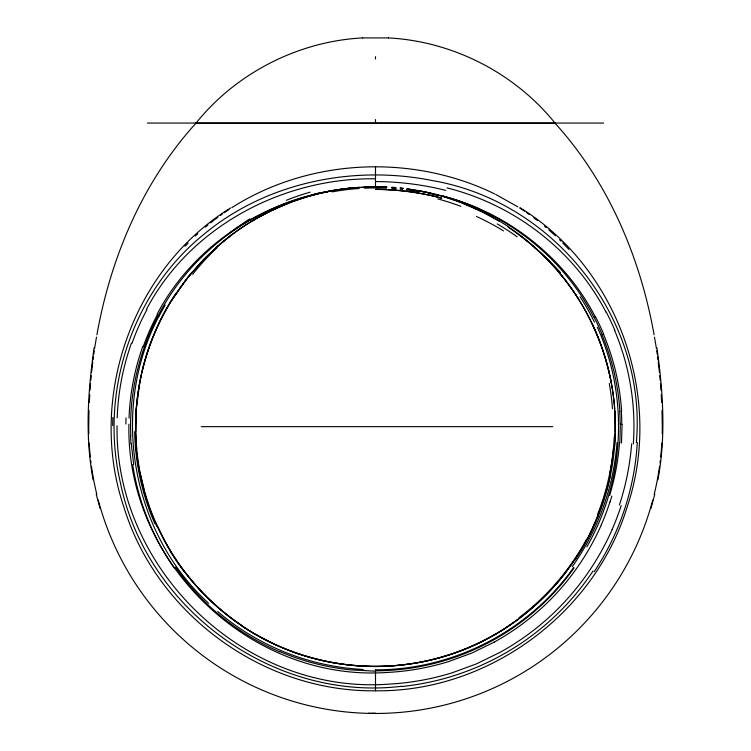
<?xml version="1.0" encoding="UTF-8"?>
<svg xmlns="http://www.w3.org/2000/svg" width="751" height="751" viewBox="0 0 751 751"><rect width="100%" height="100%" fill="white"/><g stroke="black" fill="none" stroke-linecap="round" stroke-linejoin="round"><path stroke-width="1.13" d="M520.077 207.764C618.336 267.976 663.959 397.805 627.254 506.662C594.689 614.018 487.681 692.291 375.5 690.789L375.5 670.136M375.5 166.797L375.5 187.112C286.938 186.07 198.771 235.138 157.175 314.068M375.5 167.445L375.5 166.806C416.598 166.853 457.791 175.865 494.759 193.946M128.919 424.212C125.755 561.541 249.557 682.481 387.854 672.408A248.497 248.497 -0.8 0 0 448.582 661.584L471.797 653.079L494.186 642.171M89.003 410.45L88.702 426.652A286.798 286.798 0 0 0 88.787 433.684M615.304 432.088L615.229 418.626M615.257 433.768L614.318 448.891M615.144 436.819L615.2 417.781M135.837 416.852L135.696 432.003L136.682 448.816M117.194 417.885C118.067 392.435 122.911 367.145 131.444 343.151M135.875 416.007L135.969 414.12M129.05 418.176C129.904 393.806 134.56 369.595 142.718 346.624M136.053 412.581L135.687 431.628M89.313 402.536L89.754 394.754M90.007 390.313L90.514 383.601M135.987 413.801L136.044 412.862M636.36 442.405C647.193 318.931 554.304 201.634 433.017 180.7C353.965 164.638 266.633 182.099 204 234.228C131.96 292.233 99.451 392.322 120.226 481.954C145.638 608.319 273.12 701.997 401.719 686.264M136.1 411.83L136.138 411.323M619.81 442.733L620.373 424.137M621.481 443.043L622.081 424.362M633.3 443.963C636.135 405.371 629.62 366.169 614.647 330.496M136.147 411.069L136.184 410.553M136.166 410.816C138.747 372.731 150.472 335.275 170.242 302.615M136.213 410.14L136.278 409.304M136.306 408.882L139.855 382.071M90.833 380.222L91.265 375.716M91.584 372.336L92.739 362.17M93.04 359.889L93.499 356.481M93.809 354.209L94.269 350.801M94.579 348.53L96.494 337.124M94.072 347.863C87.942 391.459 84.938 436.218 93.086 479.767M657.914 479.767C666.062 436.218 663.058 391.459 656.928 347.863M96.898 334.843C110.697 257.34 142.765 181.704 196.095 123.051M610.281 475.505L606.724 490.225M140.493 378.851L141.169 375.641M141.892 372.44C147.309 349.253 156.105 326.845 168.074 306.258M650.967 508.371L654.806 494.158M610.037 501.893L611.83 496.082M598.481 514.914L587.141 539.471M593.534 526.526L589.338 535.238M601.335 524.855C587.967 555.205 568.479 582.804 544.372 605.588M612.131 529.633C598.106 561.41 577.697 590.314 552.445 614.168A260.297 260.184 -23.3 0 1 499.837 652.459L476.397 663.912L452.083 672.821A260.109 260.099 0 0 1 388.445 684.152C244.188 694.637 114.762 569.089 117.053 425.789M159.419 315.289C109.533 408.347 130.73 532.074 208.6 603.325M589.15 535.613L580.974 550.323M586.831 546.831C624.907 480.753 629.019 396.697 597.364 327.276M146.492 309.318C189.984 226.595 283.23 177.433 375.5 178.813M158.921 316.293L165.173 305.028M168.646 305.281L169.219 304.315M169.801 303.348L181.611 285.558M170.975 301.414L188.041 277.147M182.268 284.648L183.61 282.855M573.633 567.493C529.08 630.859 452.975 670.211 375.5 669.798M184.286 281.954L185.995 279.738M565.794 572.544L557.111 583.189M186.164 279.513L203.427 259.686L218.391 245.53M188.304 276.809L191.298 273.157M195.917 123.23C236.199 72.969 298.354 41.286 362.649 37.907M184.999 246.234L188.135 243.042M195.344 236.021L197.813 233.749M216.438 247.239L231.899 234.612M219.405 244.657L227.666 237.86M205.389 227.121L207.98 224.981M210.59 222.859L214.157 220.062M228.717 237.044C261.911 211.191 302.071 194.5 343.761 188.942M215.058 219.367L217.781 217.33M519.467 618.411L503.78 629.272A235.617 235.579 -14.5 0 1 489.511 637.683M220.531 215.321L222.39 214.007M224.258 212.702L228.971 209.51M230.595 207.961C132.176 268.492 86.787 398.865 124.131 507.845C157.09 614.628 263.742 692.272 375.5 690.789M505.489 628.174L493.754 635.299M231.843 207.651C274.425 180.437 325.117 166.835 375.5 166.806M251.81 221.179L255.274 219.132M256.438 218.457L272.031 210.289L288.206 203.286M489.492 637.655C415.885 678.266 321.071 675.553 249.858 630.924M311.693 195.485L314.35 194.762M321.034 193.101L324.385 192.34M325.061 192.2L329.098 191.364M329.773 191.233L331.125 190.97M346.004 188.651L350.51 188.125M352.763 187.9L359.56 187.337M364.113 187.074L386.887 187.074M362.658 37.907L388.342 37.907M375.5 187.037C314.162 186.952 252.665 209.651 207.548 251.501C156.452 297.8 127.736 367.248 130.815 436.096M147.327 123.051L603.673 123.051M195.861 123.23L555.139 123.23C514.773 73.025 452.693 41.267 388.351 37.907M201.306 426.652L552.736 426.652M375.5 671.159L350.98 669.901A246.14 246.131 0 0 1 279.813 651.615M391.431 187.337L395.965 187.675M363.287 669.479C310.172 666.775 258.147 646.226 217.762 611.567M400.48 188.125L402.743 188.36M407.23 188.942L429.985 193.11M419.218 190.848C440.368 194.791 460.983 201.587 480.349 210.956M436.669 194.772L439.326 195.485M446.929 187.881C514.285 204.657 574.121 250.43 606.076 312.275M442.799 195.983C507.507 212.786 564.564 257.424 595.327 316.913M442.292 195.964C506.653 212.946 563.147 257.724 593.684 316.95M462.823 203.296L481.438 211.482L499.227 221.198M495.782 194.471L517.852 206.854M257.246 635.299L255.753 634.445M255.011 634.013C216.898 611.812 185.056 578.937 164.187 540.072M249.125 630.474L245.511 628.174M519.786 208.074L524.555 211.209M507.573 226.473C534.552 244.366 557.899 267.722 575.764 294.721M526.423 212.505L529.22 214.457M533.811 217.799L537.434 220.531M519.138 234.641L531.633 244.685M544.484 226.173L546.212 227.609M548.756 229.815L555.44 235.814M532.647 245.558L534.656 247.323M559.495 239.691L561.11 241.249M562.687 242.855L568.901 249.36M554.905 123.051C608.235 181.704 640.303 257.34 654.102 334.843M192.218 581.227L193.889 583.189A242.066 241.935 20.7 0 0 245.474 628.23M191.665 580.57L188.661 576.928M559.748 273.214L560.828 274.519M561.185 274.95L562.612 276.706M188.388 576.59L185.732 573.22M565.39 280.236L566.076 281.127M566.761 282.019L568.77 284.713M569.436 285.615L573.332 291.116M175.293 567.061L182.681 576.984A245.474 245.464 3.4 0 0 279.719 651.821M573.651 291.576L574.44 292.74M575.839 294.843C598.218 328.694 611.624 368.365 614.684 408.807M575.707 294.627L578.186 298.457M170.017 550.314L168.722 548.146M168.515 547.779L167.454 545.958M167.248 545.601L165.389 542.288M164.985 541.555L157.447 526.498M163.784 539.331L155.955 523.165M592.145 323.784C601.016 342.54 607.446 362.433 611.286 382.822M603.569 334.458C613.792 358.894 619.941 385.019 621.631 411.454M601.88 334.467C612.056 358.847 618.195 384.916 619.904 411.285M96.194 494.158L100.033 508.371M143.816 488.554L140.7 475.449M654.506 337.124L656.421 348.53M133.687 464.512L131.256 443.663M656.731 350.801L657.191 354.209M657.5 356.481L657.96 359.889M658.261 362.17L659.416 372.336M659.735 375.716L660.167 380.222M660.486 383.601L660.993 390.313M614.825 410.647L614.919 412.111M614.9 411.82L614.966 412.956M614.938 412.534L615.163 416.814M661.246 394.754L661.687 402.536M615.088 415.256L615.191 417.65M661.997 410.45L662.298 426.652A286.798 286.798 0 0 1 662.213 433.684M375.5 56.672L375.5 59M375.5 119.559L375.5 123.051M375.5 713.197L375.5 713.45A132.936 112.537 -90 0 1 368.525 713.197M375.472 181.554A209.022 146.041 0 0 1 445.625 190.388M593.018 571.013A262.061 262.061 0 0 1 401.747 686.517M637.299 442.461A260.681 259.884 -41.4 0 1 594.154 571.764M574.093 567.972A244.648 243.85 -38.7 0 1 375.5 670.84M375.472 189.44A197.062 142.699 0 0 1 441.719 198.133M125.896 424.005A210.524 186.915 78.3 0 1 126.046 417.875M143.169 346.849A237.748 205.718 79.3 0 1 157.55 314.34M112.697 425.564A221.141 198.893 78.3 0 1 112.875 417.481M131.951 343.423A243.962 208.862 80.4 0 1 146.914 309.637M606.282 312.125A245.136 211.031 -79.5 0 1 614.872 330.365M631.629 443.86A256.598 251.716 -61.4 0 1 619.415 504.991M621.199 505.564A253.171 251.134 -49.6 0 1 612.074 529.605M595.515 316.781A238.959 207.82 -78.4 0 1 603.776 334.336M621.33 411.492A209.82 182.869 -79.3 0 1 621.772 424.381M619.509 442.93A243.596 237.814 -61.7 0 1 609.643 495.453M609.972 501.875A240.902 238.621 -49 0 1 601.269 524.827M544.344 605.55A248.299 248.149 -23.4 0 1 494.167 642.133M375.472 189.308A194.058 141.319 0 0 1 441.222 198.067M593.872 316.819A239.879 208.712 -78.4 0 1 602.086 334.345M619.678 411.313A210.28 183.385 -79.2 0 1 620.148 424.155M617.031 442.574A241.841 236.283 -61 0 1 572.271 566.667M174.157 567.859A244.573 243.54 40.8 0 1 132.711 464.653M131.003 443.681A237.907 236.518 28.1 0 1 130.571 436.106M375.5 713.45A68.069 33.157 -90 0 1 372.609 713.197M661.828 443.062A286.798 286.798 0 0 1 660.692 457.03M660.298 460.485A286.798 286.798 0 0 1 660.016 462.794M659.556 466.24A286.798 286.798 0 0 1 654.159 494.505M652.75 500.053A286.798 286.798 0 0 1 98.25 500.053M96.841 494.505A286.798 286.798 0 0 1 91.444 466.24M90.984 462.794A286.798 286.798 0 0 1 90.702 460.485M90.308 457.03A286.798 286.798 0 0 1 89.172 443.062M332.139 191.871A180.202 133.256 0 0 1 359.175 188.501M364.601 188.191A180.202 133.256 0 0 1 386.399 188.191M391.834 188.501A180.202 133.256 0 0 1 396.359 188.848M399.983 189.186A180.202 133.256 0 0 1 402.705 189.477M406.319 189.919A180.202 133.256 0 0 1 418.87 191.871M429.797 193.58A199.531 153.279 -0.8 0 1 436.462 195.232M437.767 198.884A214.439 167.454 -1.5 0 1 460.879 206.356M497.19 223.901A268.576 237.973 -17.1 0 1 517.157 236.828M534.496 247.501A287.107 263.46 -40.8 0 1 560.462 272.585M613.492 448.826A239.203 234.612 -57.7 0 1 609.437 475.345M606.414 490.15A240.16 237.541 -49.6 0 1 593.234 526.395M580.73 550.173A237.776 236.518 -41.9 0 1 565.55 572.356M557.017 583.105A242.066 241.766 -29 0 1 505.432 628.089M493.651 635.111A239.344 239.222 -20.1 0 1 257.321 635.168M184.99 572.703A237.776 237.091 36.8 0 1 169.782 550.455M157.025 526.695A240.245 238.377 45.6 0 1 143.403 488.666M140.287 475.533A239.194 235.852 53 0 1 136.278 448.854M192.66 274.368A287.117 261.968 59.8 0 1 216.889 247.868M230.191 232.726A268.539 243.427 27 0 1 250.008 218.776M286.319 200.31A214.42 174.354 3.9 0 1 310.182 192.162M314.143 194.312A199.522 154.237 1.1 0 1 320.846 192.641M476.5 216.485A257.246 214.054 -9.8 0 1 503.536 230.923M580.072 296.795A251.369 217.086 -75.7 0 1 594.482 322.188M609.249 383.479A209.839 172.692 -82.5 0 1 612.506 408.751M614.252 436.791A239.475 235.748 -58.3 0 1 597.524 514.548M586.569 539.162A239.879 238.696 -44.3 0 1 518.979 617.754M154.866 523.644A239.128 237.4 47.9 0 1 134.664 431.637M176.241 293.585A239.841 239.841 0 0 1 358.715 187.374M364.31 187.037A239.841 239.841 0 0 1 386.699 187.008M392.285 187.328A239.841 239.841 0 0 1 395.636 187.581M400.095 187.994A239.841 239.841 0 0 1 403.437 188.36M406.779 188.773A239.841 239.841 0 0 1 508.812 227.018M508.558 227.393A239.841 239.841 0 0 1 575.135 559.955M574.759 559.711A239.841 239.841 0 0 1 242.188 626.278M242.442 625.902A239.841 239.841 0 0 1 175.865 293.341"/></g></svg>
